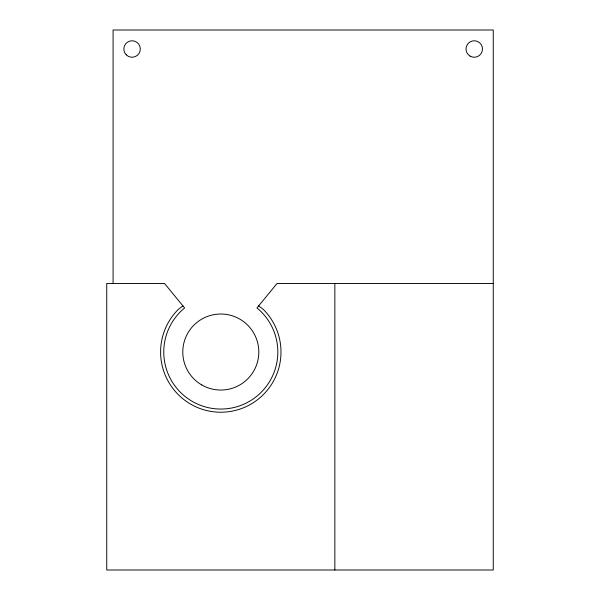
<?xml version="1.0" encoding="UTF-8"?>
<svg xmlns="http://www.w3.org/2000/svg" width="600" height="600" viewBox="0 0 600 600"><rect width="100%" height="100%" fill="white"/><g stroke="black" fill="none" stroke-linecap="round" stroke-linejoin="round"><path stroke-width="0.9" d="M182.917 305.873L178.23 309.465A60.195 60.195 0 0 0 178.23 394.59A60.195 60.195 0 0 0 263.362 394.59A60.195 60.195 0 0 0 263.362 309.465L258.675 305.873M493.26 283.455L277.072 283.455L256.972 307.942A57.03 57.03 0 0 1 262.418 391.013A57.03 57.03 0 0 1 179.175 391.013A57.03 57.03 0 0 1 184.62 307.942L164.52 283.455L106.74 283.455L106.74 570L493.26 570L493.26 30L113.078 30L113.078 283.125M334.853 283.455L334.853 570M470.13 56.145A8.235 8.235 0 0 0 482.49 49.012A8.235 8.235 0 0 0 470.13 41.873A8.235 8.235 0 0 0 470.13 56.145M126.262 54.832A8.235 8.235 0 0 0 140.04 51.142A8.235 8.235 0 0 0 129.953 41.055A8.235 8.235 0 0 0 126.262 54.832M201.788 384.952A38.017 38.017 0 0 0 258.81 352.028A38.017 38.017 0 0 0 201.788 319.103A38.017 38.017 0 0 0 201.788 384.952"/></g></svg>
